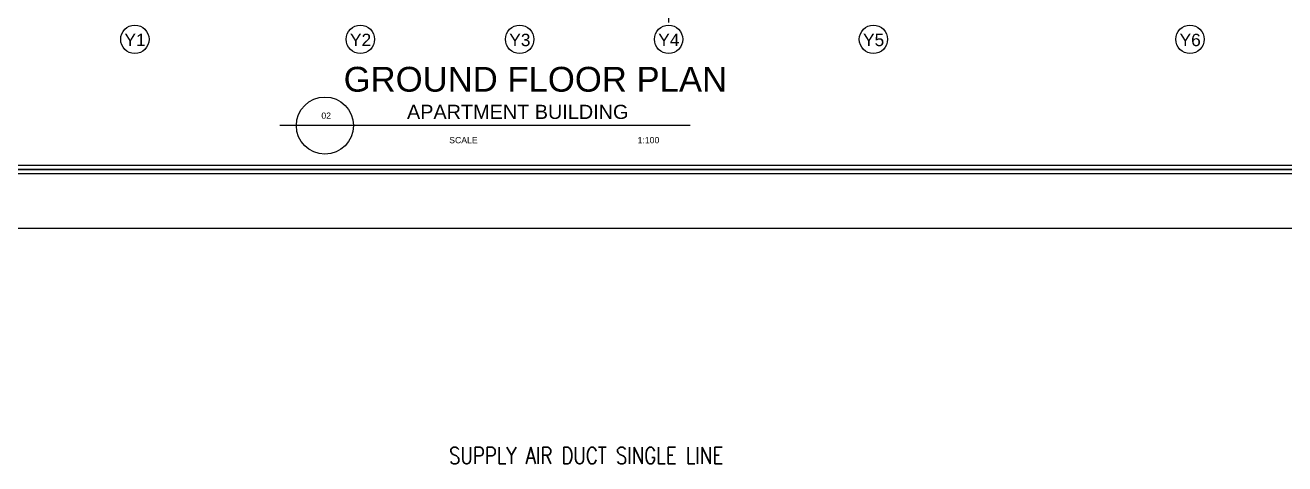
# Model space of a CAD drawing. Header units: millimetres. Extents: x -1288794 to 2153086, y -2701644 to -1335282.
# Drawn here: x 1095415 to 1125857, y -1525183 to -1514577 of the extents above; entities that cross this region are included whole.
import ezdxf
from ezdxf.enums import TextEntityAlignment as Align

# ---------------------------------------------------------------- set-up
doc = ezdxf.new("R2010")
doc.units = ezdxf.units.MM
doc.header["$LTSCALE"] = 100
doc.linetypes.add('CENTER', pattern=[50.8, 31.75, -6.35, 6.35, -6.35])
for name, color, linetype in [('A-ANNO-SYMB', 33, 'Continuous'), ('A-ANNO-TEXT', 8, 'Continuous'), ('A-GRID', 253, 'CENTER'), ('AC-SAD TEXT', 3, 'Continuous'), ('LOGO LINE', 7, 'Continuous'), ('LOGO1LINE', 7, 'Continuous'), ('TEXT', 4, 'Continuous')]:
    doc.layers.add(name, color=color, linetype=linetype)
doc.styles.add('ISTILO', font='sanss___.ttf', dxfattribs={"width": 0.8, "height": 400})
doc.styles.add('SANSSERIF', font='sas_____.pfb')
doc.styles.add('SIMPLEX', font='simplex.shx', dxfattribs={"width": 0.8})

msp = doc.modelspace()

# ---------------------------------------------------------------- linework, layer by layer
at = {"layer": 'A-ANNO-SYMB', "ltscale": 3}
for centre in [(1098064.9, -1514919.1), (1103514.9, -1514919.1), (1107364.9, -1514919.1), (1110964.9, -1514919.1), (1115914.9, -1514919.1), (1123564.9, -1514919.1)]:
    msp.add_circle(centre, 342.2, dxfattribs=at)
at = {"layer": 'A-GRID', "ltscale": 0.1}
msp.add_line((1110964.9, -1466442.6), (1110964.9, -1514577), dxfattribs=at)
at = {"layer": 'LOGO LINE'}
msp.add_lwpolyline([(1152201.1, -1519493.9), (1073443, -1519493.9), (1073443, -1463806.4), (1152201.1, -1463806.4)], close=True, dxfattribs=at)
at = {"layer": 'LOGO1LINE'}
for points in [[(1150875.2, -1518168), (1074768.9, -1518168), (1074768.9, -1465132.3), (1150875.2, -1465132.3)], [(1140566.5, -1517969.1), (1074967.8, -1517969.1), (1074967.8, -1465331.1), (1140566.5, -1465331.1)]]:
    msp.add_lwpolyline(points, close=True, dxfattribs=at)
at = {"layer": 'LOGO1LINE', "const_width": 39.8}
msp.add_lwpolyline([(1150775.7, -1518068.5), (1074868.4, -1518068.5), (1074868.4, -1465231.7), (1150775.7, -1465231.7)], close=True, dxfattribs=at)
at = {"layer": 'TEXT', "linetype": 'Continuous', "ltscale": 3}
msp.add_line((1111485.8, -1517005.2), (1101567.4, -1517005.2), dxfattribs=at)
msp.add_circle((1102658.7, -1517005.2), 690.6, dxfattribs=at)

# ---------------------------------------------------------------- texts
at = {"layer": 'A-ANNO-TEXT', "style": 'SANSSERIF'}
for s, height, p in [('Y2', 300, (1103519.5, -1515083.7)), ('Y3', 300, (1107369.5, -1515083.7)), ('Y6', 300, (1123569.5, -1515083.7)), ('Y1', 300, (1098069.5, -1515083.7)), ('Y4', 300, (1110969.5, -1515083.7)), ('Y5', 300, (1115919.5, -1515083.7)), ('02', 150, (1102689.5, -1516839.2)), ('SCALE', 150, (1106006.7, -1517431.3)), ('1:100', 150, (1110478, -1517431.3))]:
    msp.add_text(s, height=height, dxfattribs=at).set_placement(p, align=Align.CENTER)
at = {"layer": 'AC-SAD TEXT', "color": 4, "style": 'SIMPLEX', "width": 0.8}
msp.add_text('SUPPLY AIR DUCT SINGLE LINE', height=400, dxfattribs=at).set_placement((1105659.7, -1525182.8))
at = {"layer": 'TEXT', "color": 7, "style": 'ISTILO'}
for s, height, p in [('GROUND FLOOR PLAN', 600, (1103111.1, -1516184.5)), ('APARTMENT BUILDING', 343, (1104642.3, -1516844.2, 0))]:
    msp.add_text(s, height=height, dxfattribs=at).set_placement(p)

doc.saveas('drawing.dxf')
